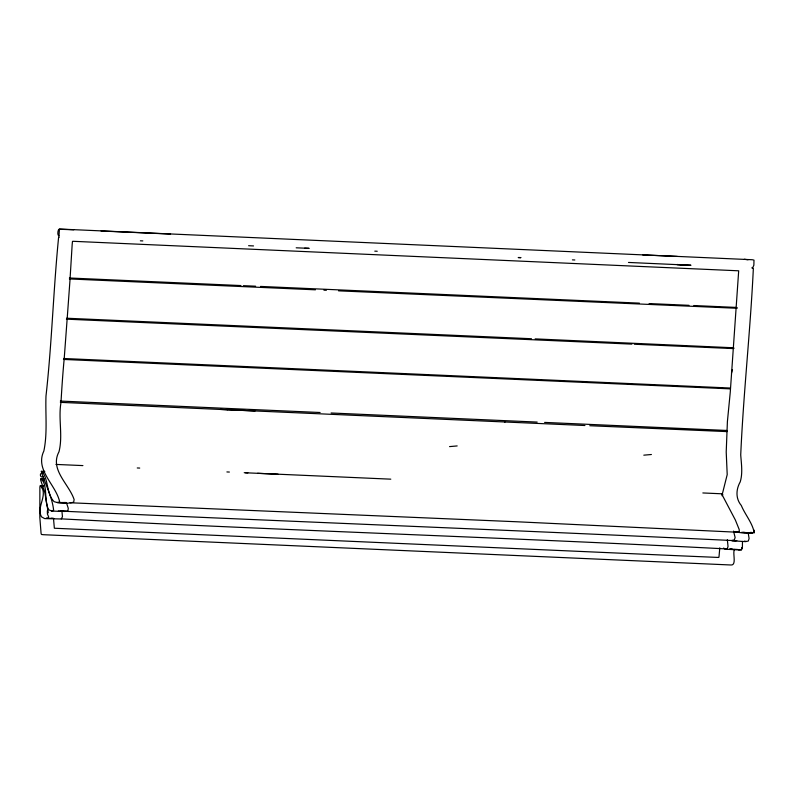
<?xml version="1.0" encoding="UTF-8"?>
<svg xmlns="http://www.w3.org/2000/svg" width="794" height="794" viewBox="0 0 794 794"><rect width="100%" height="100%" fill="white"/><g stroke="black" fill="none" stroke-linecap="round" stroke-linejoin="round"><path stroke-width="1.19" d="M53.555 519.147L54.359 528.238L677.739 555.721L718.431 557.448L718.967 557.219L719.791 547.83M61.039 402.221C58.061 418.666 63.123 435.588 58.974 451.796C49.456 469.641 68.979 483.923 74.13 499.585L73.673 502.165C67.421 503.902 60.284 503.594 54.101 501.669C46.171 493.511 48.871 480.082 41.963 471.438M64.205 358.68L67.143 318.999M67.222 318.047L70.08 278.873M737.527 532.367L739.323 531.662L739.154 529.38L735.363 520.02L722.133 494.841L727.205 474.623L726.212 452.004L727.403 421.574L730.272 392.107L738.688 270.804L73.018 241.297L72.482 241.396L72.165 244.631L70.1 278.178M734.569 549.428C732.088 552.564 737.338 566.082 730.49 564.971L43.362 534.699L41.427 534.461L41.08 533.399L39.829 517.47L39.879 487.119L40.147 485.7L43.789 485.71M64.135 359.364C62.815 373.289 61.872 387.373 61.049 401.278M731.453 373.2L732.346 369.696M738.609 549.914L741.348 549.766L742.35 547.225L741.348 549.766L738.609 549.914L725.597 549.22L723.562 548.078M741.348 549.766L742.41 547.304L742.469 541.448M58.915 237.317L58.558 237.813C53.347 290.435 51.878 343.465 45.992 396.007C45.308 414.25 47.61 433.077 43.859 451.002C34.718 470.088 56.017 484.658 59.699 501.957L57.307 502.552L66.14 502.513M727.016 431.599L589.773 425.723M752.682 267.806L753.863 265.206L753.992 260.134L752.355 259.737L59.322 229.029C57.863 229.148 57.079 235.411 58.835 235.689M41.387 473.284C39.432 473.78 40.405 478.375 43.194 476.618M722.034 495.754L722.858 494.761L721.925 493.799M751.779 267.856L753.347 268.501C750.38 330.721 743.472 392.673 740.723 454.902C741.338 463.855 742.896 473.125 740.216 481.879C735.978 489.402 735.482 498.513 741.308 505.5C745.06 514.631 752.454 522.859 754.221 532.635C748.047 533.905 741.199 532.973 735.105 531.712M449.553 446.605L457.175 445.93M643.805 455.17L651.408 454.505M47.372 518.422L48.891 518.293L46.211 518.274L51.471 518.373M725.021 548.962L727.264 548.793L728.029 546.471L727.344 539.741M53.109 510.711L51.352 510.82L53.635 510.324C52.245 496.836 45.179 484.122 41.209 471.289L44.811 471.348M53.228 518.343L51.402 518.363L53.863 518.492M742.757 532.377L752.573 532.992L750.886 532.238M64.046 502.552L66.458 502.642M70.07 502.761L516.646 521.757L737.924 532.258M741.477 532.377L745.03 532.496M44.256 478.901L40.663 478.851L40.712 480.211L44.891 492.806L48.275 512.855M58.359 510.989C284.063 521.291 509.837 529.985 735.522 540.684M304.688 248.175L309.144 248.353L296.192 247.807M60.543 510.919L65.436 511.276M724.902 548.843C503.763 537.359 282.406 530.402 61.257 518.869M729.765 549.051L737.646 549.478M73.753 229.794L59.411 229.258L58.905 237.247M101.076 231.004L170.551 234.061M518.274 257.613L520.715 257.722M69.435 277.999L240.939 285.562M66.517 318.225L531.464 338.73M63.53 358.491L730.202 388.028L729.924 388.842L63.451 359.424M60.354 401.059L320.111 412.503M331.098 412.989L537.181 422.08M544.615 422.408L726.867 430.467M227.342 409.744L60.374 402.36M233.436 410.002L505.053 421.991M227.193 409.724L240.761 410.319M504.666 421.981L584.93 425.515M55.937 464.421L82.913 465.592M244.215 472.718L278.099 474.207M390.797 479.169L257.574 473.303M642.733 254.904L677.391 256.432M140.369 240.81L142.821 240.91M374.788 251.152L377.239 251.251M518.422 257.484L520.844 257.593M572.424 259.866L574.836 259.975M248.601 245.713L253.534 245.932M628.481 262.447L690.979 265.256L676.915 264.531L686.433 265.017M243.381 285.671L255.628 286.207M260.531 286.426L639.398 303.139M649.125 303.566L689.003 305.323M693.797 305.541L735.939 307.407L736.088 308.231L338.522 290.832M69.386 278.942L315.436 289.81M323.942 290.187L326.374 290.286M535.166 338.889L733.199 347.762L732.872 348.566L634.297 344.229M66.408 319.158L631.865 344.12M220.404 409.426L255.063 410.964M702.839 492.955L722.292 493.818M226.895 471.944L229.377 472.053M245.435 472.767L247.867 472.877M137.263 467.964L139.714 468.073M730.073 549.031L732.247 549.13M41.417 478.961L43.015 480.817L41.05 478.971L43.829 479.149M43.323 486.037L40.524 485.849L42.211 487.963L40.851 485.888M736.812 540.635L731.78 540.545L734.321 539.91L735.125 537.498L733.527 531.077M734.122 348.189L733.725 348.169M744.345 259.261L748.017 259.787M744.385 541.141L746.152 541.429M731.949 540.754L745.546 541.627L748.325 541.042L749.089 538.491L748.176 532.804M41.586 471.408L43.452 473.254M42.926 480.668C47.441 489.63 44.087 500.766 48.652 509.738L51.918 511.078L64.81 511.475L67.897 510.84L68.274 508.329L66.478 502.83M48.623 516.785L47.432 514.055L47.322 510.77M42.142 487.824C46.638 497.381 36.395 507.435 41.486 516.834L44.653 518.591L61.198 518.988L62.458 516.745L61.932 511.217M737.09 307.963L736.534 307.933L737.09 307.963M754.221 532.635L753.933 530.203L754.221 532.635"/></g></svg>
